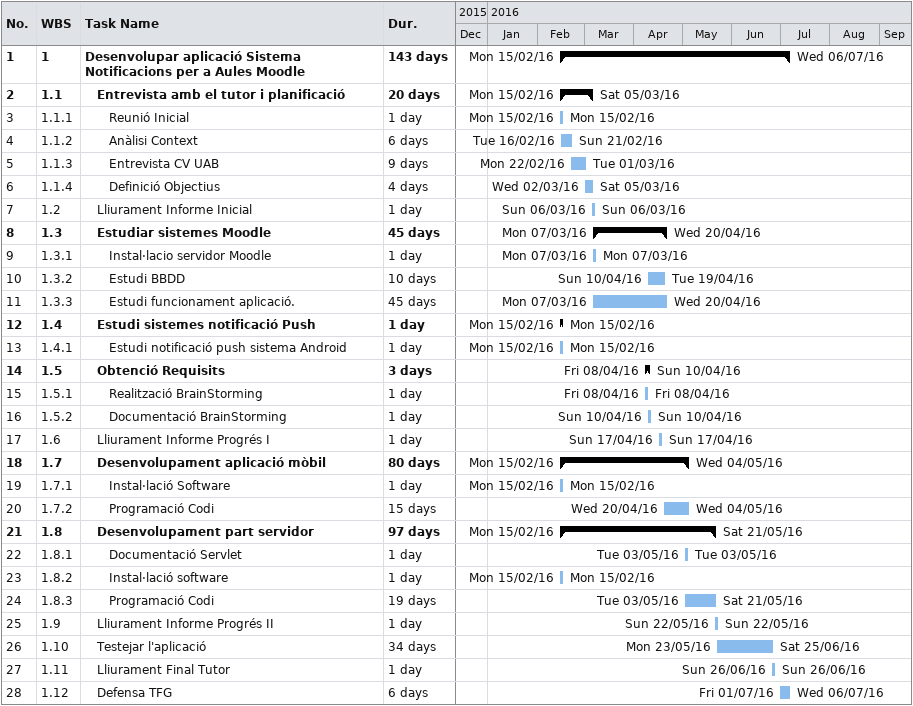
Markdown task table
| ID | WBS | Task | Duration | Start | Finish |
|---|---|---|---|---|---|
| 1 | 1 | **Desenvolupar aplicació Sistema Notificacions per a Aules Moodle** | 143d | 2016-02-15 | 2016-07-06 |
| 2 | 1.1 | **Entrevista amb el tutor i planificació** | 20d | 2016-02-15 | 2016-03-05 |
| 3 | 1.1.1 | Reunió Inicial | 1d | 2016-02-15 | 2016-02-15 |
| 4 | 1.1.2 | Anàlisi Context | 6d | 2016-02-16 | 2016-02-21 |
| 5 | 1.1.3 | Entrevista CV UAB | 9d | 2016-02-22 | 2016-03-01 |
| 6 | 1.1.4 | Definició Objectius | 4d | 2016-03-02 | 2016-03-05 |
| 7 | 1.2 | Lliurament Informe Inicial | 1d | 2016-03-06 | 2016-03-06 |
| 8 | 1.3 | **Estudiar sistemes Moodle** | 45d | 2016-03-07 | 2016-04-20 |
| 9 | 1.3.1 | Instal·lacio servidor Moodle | 1d | 2016-03-07 | 2016-03-07 |
| 10 | 1.3.2 | Estudi BBDD | 10d | 2016-04-10 | 2016-04-19 |
| 11 | 1.3.3 | Estudi funcionament aplicació. | 45d | 2016-03-07 | 2016-04-20 |
| 12 | 1.4 | **Estudi sistemes notificació Push** | 1d | 2016-02-15 | 2016-02-15 |
| 13 | 1.4.1 | Estudi notificació push sistema Android | 1d | 2016-02-15 | 2016-02-15 |
| 14 | 1.5 | **Obtenció Requisits** | 3d | 2016-04-08 | 2016-04-10 |
| 15 | 1.5.1 | Realització BrainStorming | 1d | 2016-04-08 | 2016-04-08 |
| 16 | 1.5.2 | Documentació BrainStorming | 1d | 2016-04-10 | 2016-04-10 |
| 17 | 1.6 | Lliurament Informe Progrés I | 1d | 2016-04-17 | 2016-04-17 |
| 18 | 1.7 | **Desenvolupament aplicació mòbil** | 80d | 2016-02-15 | 2016-05-04 |
| 19 | 1.7.1 | Instal·lació Software | 1d | 2016-02-15 | 2016-02-15 |
| 20 | 1.7.2 | Programació Codi | 15d | 2016-04-20 | 2016-05-04 |
| 21 | 1.8 | **Desenvolupament part servidor** | 97d | 2016-02-15 | 2016-05-21 |
| 22 | 1.8.1 | Documentació Servlet | 1d | 2016-05-03 | 2016-05-03 |
| 23 | 1.8.2 | Instal·lació software | 1d | 2016-02-15 | 2016-02-15 |
| 24 | 1.8.3 | Programació Codi | 19d | 2016-05-03 | 2016-05-21 |
| 25 | 1.9 | Lliurament Informe Progrés II | 1d | 2016-05-22 | 2016-05-22 |
| 26 | 1.10 | Testejar l'aplicació | 34d | 2016-05-23 | 2016-06-25 |
| 27 | 1.11 | Lliurament Final Tutor | 1d | 2016-06-26 | 2016-06-26 |
| 28 | 1.12 | Defensa TFG | 6d | 2016-07-01 | 2016-07-06 |
